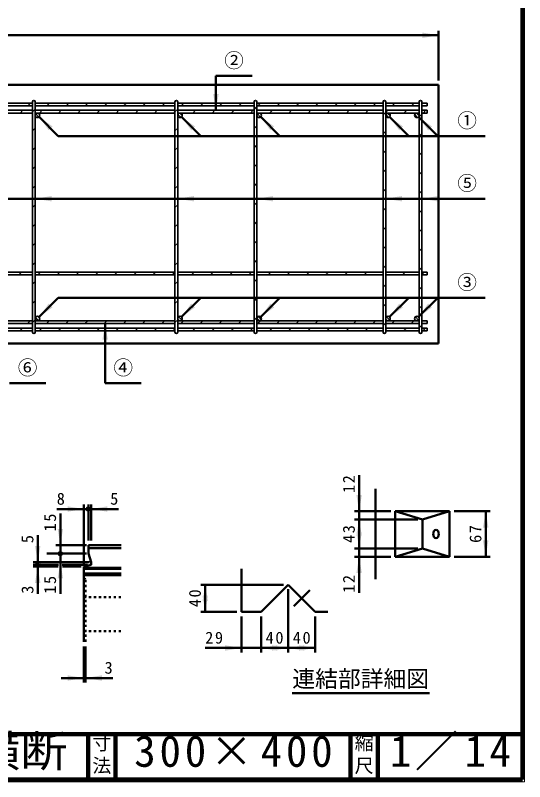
# Model space of a CAD drawing. Units: millimetres, scale not verified, with parts at other scales. Extents: x 100 to 4105, y 100 to 2870.
# Drawn here: x 2979 to 4105, y 100 to 1796 of the extents above; entities that cross this region are included whole.
import ezdxf
from ezdxf.enums import TextEntityAlignment as Align

# ---------------------------------------------------------------- set-up
doc = ezdxf.new("R2010")
doc.units = ezdxf.units.MM
doc.header["$LTSCALE"] = 5
doc.linetypes.add('USER1', pattern=[2.2, 1, -1.2])
doc.linetypes.add('USER3', pattern=[13.4, 10, -1.2, 1, -1.2])
doc.layers.add('V-nasSTD', color=7, linetype='Continuous', lineweight=35)
doc.styles.add('ＭＳ ゴシック', font='')
doc.styles.get('ＭＳ ゴシック').set_extended_font_data('MS Gothic')

msp = doc.modelspace()

# ---------------------------------------------------------------- hatches: boundary and pattern name
at = {"layer": 'V-nasSTD'}
for points in [[(3878.761, 1745.976), (3914.761, 1751.976), (3878.761, 1757.976)], [(3428.261, 1621.976), (3422.261, 1585.976), (3416.261, 1621.976)], [(3052.51, 1541.742), (3031.297, 1571.44), (3060.995, 1550.227)], [(3367.51, 1541.742), (3346.297, 1571.44), (3375.995, 1550.227)], [(3542.51, 1541.742), (3521.297, 1571.44), (3550.995, 1550.227)], [(3827.51, 1541.742), (3806.297, 1571.44), (3835.995, 1550.227)], [(3891.51, 1541.742), (3870.297, 1571.44), (3899.995, 1550.227)], [(3058.761, 1396.226), (3022.761, 1390.226), (3058.761, 1384.226)], [(3373.761, 1396.226), (3337.761, 1390.226), (3373.761, 1384.226)], [(3548.761, 1396.226), (3512.761, 1390.226), (3548.761, 1384.226)], [(3833.761, 1396.226), (3797.761, 1390.226), (3833.761, 1384.226)], [(3913.761, 1396.226), (3877.761, 1390.226), (3913.761, 1384.226)], [(3052.51, 1158.21), (3031.297, 1128.511), (3060.995, 1149.724)], [(3367.51, 1158.21), (3346.297, 1128.511), (3375.995, 1149.724)], [(3542.51, 1158.21), (3521.297, 1128.511), (3550.995, 1149.724)], [(3827.51, 1158.21), (3806.297, 1128.511), (3835.995, 1149.724)], [(3891.51, 1158.21), (3870.297, 1128.511), (3899.995, 1149.724)], [(3183.261, 1077.976), (3177.261, 1113.976), (3171.261, 1077.976)], [(3732.944, 734.502), (3738.944, 698.502), (3744.944, 734.502)], [(3094.226, 697.427), (3130.226, 703.427), (3094.226, 709.427)], [(3182.476, 709.427), (3146.476, 703.427), (3182.476, 697.427)], [(4024.944, 662.502), (4018.944, 698.502), (4012.944, 662.502)], [(3744.944, 644.502), (3738.944, 680.502), (3732.944, 644.502)], [(3072.226, 659.427), (3078.226, 623.427), (3084.226, 659.427)], [(3732.944, 652.002), (3738.944, 616.002), (3744.944, 652.002)], [(4012.944, 634.002), (4018.944, 598.002), (4024.944, 634.002)], [(3022.226, 621.927), (3028.226, 585.927), (3034.226, 621.927)], [(3744.944, 562.002), (3738.944, 598.002), (3732.944, 562.002)], [(3084.226, 549.927), (3078.226, 585.927), (3072.226, 549.927)], [(3034.226, 539.927), (3028.226, 575.927), (3022.226, 539.927)], [(3404.525, 499.929), (3398.525, 535.929), (3392.525, 499.929)], [(3392.525, 511.929), (3398.525, 475.929), (3404.525, 511.929)], [(3442.525, 389.929), (3478.525, 395.929), (3442.525, 401.929)], [(3558.025, 401.929), (3522.025, 395.929), (3558.025, 389.929)], [(3546.025, 389.929), (3582.025, 395.929), (3546.025, 401.929)], [(3618.025, 401.929), (3582.025, 395.929), (3618.025, 389.929)], [(3606.025, 389.929), (3642.025, 395.929), (3606.025, 401.929)], [(3094.226, 323.376), (3130.226, 329.376), (3094.226, 335.376)], [(3169.976, 335.376), (3133.976, 329.376), (3169.976, 323.376)]]:
    msp.add_hatch(color=256, dxfattribs=at).paths.add_polyline_path(points)

# ---------------------------------------------------------------- linework, layer by layer
at = {"layer": 'V-nasSTD', "lineweight": 100}
for p, q in [((4100, 105), (4100, 2865)), ((105, 205), (4100, 205)), ((3140, 205), (3140, 105)), ((3200, 205), (3200, 105)), ((3720, 205), (3720, 105)), ((3780, 205), (3780, 105)), ((105, 105), (4100, 105))]:
    msp.add_line(p, q, dxfattribs=at)
at = {"layer": 'V-nasSTD', "lineweight": 50}
for p, q in [((1914.761, 1751.976), (3914.761, 1751.976)), ((3914.761, 1651.976), (3914.761, 1761.976)), ((3422.261, 1661.976), (3422.261, 1585.976)), ((3422.261, 1661.976), (3502.261, 1661.976)), ((1922.761, 1641.976), (3914.761, 1641.976)), ((3914.761, 1641.976), (3914.761, 1069.976)), ((3073.723, 1529.014), (3031.297, 1571.44)), ((3388.723, 1529.014), (3346.297, 1571.44)), ((3563.723, 1529.014), (3521.297, 1571.44)), ((3848.723, 1529.014), (3806.297, 1571.44)), ((3912.723, 1529.014), (3870.297, 1571.44)), ((4017.761, 1529.014), (3073.723, 1529.014)), ((4017.761, 1390.226), (2914.761, 1390.226)), ((3073.723, 1170.938), (3031.297, 1128.511)), ((4017.761, 1170.938), (3073.723, 1170.938)), ((3388.723, 1170.938), (3346.297, 1128.511)), ((3563.723, 1170.938), (3521.297, 1128.511)), ((3848.723, 1170.938), (3806.297, 1128.511)), ((3912.723, 1170.938), (3870.297, 1128.511)), ((3177.261, 981.976), (3177.261, 1113.976)), ((1914.761, 1069.976), (3914.761, 1069.976)), ((2965.761, 981.976), (3045.761, 981.976)), ((3177.261, 981.976), (3257.261, 981.976)), ((3738.944, 778.502), (3738.944, 698.502)), ((3775.444, 748.252), (3775.444, 548.252)), ((3130.226, 713.427), (3130.226, 581.427)), ((3140.226, 713.427), (3140.226, 633.427)), ((3146.476, 713.427), (3146.476, 633.427)), ((3070.226, 703.427), (3130.226, 703.427)), ((3130.226, 703.427), (3140.226, 703.427)), ((3140.226, 703.427), (3146.476, 703.427)), ((3206.476, 703.427), (3146.476, 703.427)), ((3808.944, 698.502), (3728.944, 698.502)), ((3738.944, 680.502), (3738.944, 698.502)), ((3818.944, 698.502), (3818.944, 598.002)), ((3818.944, 698.502), (3938.944, 698.502)), ((3818.944, 698.502), (3878.944, 680.502)), ((3878.944, 680.502), (3938.944, 698.502)), ((3938.944, 698.502), (3938.944, 598.002)), ((3948.944, 698.502), (4028.944, 698.502)), ((4018.944, 598.002), (4018.944, 698.502)), ((3078.226, 693.427), (3078.226, 623.427)), ((3868.944, 680.502), (3728.944, 680.502)), ((3738.944, 616.002), (3738.944, 680.502)), ((3878.944, 680.502), (3878.944, 616.002)), ((3028.226, 645.927), (3028.226, 585.927)), ((3128.226, 623.427), (3068.226, 623.427)), ((3078.226, 623.427), (3078.226, 604.677)), ((3132.226, 623.427), (3136.226, 623.427)), ((3140.226, 623.427), (3212.367, 623.427)), ((3140.226, 623.427), (3140.226, 604.677)), ((3140.226, 617.177), (3212.367, 617.177)), ((3868.944, 616.002), (3728.944, 616.002)), ((3738.944, 598.002), (3738.944, 616.002)), ((3818.944, 598.002), (3878.944, 616.002)), ((3878.944, 616.002), (3938.944, 598.002)), ((3128.226, 604.677), (3048.226, 604.677)), ((3078.226, 604.677), (3078.226, 585.927)), ((3132.226, 604.677), (3136.226, 604.677)), ((3140.226, 604.677), (3146.476, 585.927)), ((3808.944, 598.002), (3728.944, 598.002)), ((3738.944, 518.002), (3738.944, 598.002)), ((3818.944, 598.002), (3938.944, 598.002)), ((3948.944, 598.002), (4028.944, 598.002)), ((3128.226, 585.927), (3018.226, 585.927)), ((3074.226, 579.677), (3018.226, 579.677)), ((3028.226, 585.927), (3028.226, 579.677)), ((3028.226, 579.677), (3028.226, 575.927)), ((3078.226, 515.927), (3078.226, 585.927)), ((3082.226, 579.677), (3138.226, 579.677)), ((3130.226, 575.927), (3146.476, 579.677)), ((3132.226, 585.927), (3142.476, 585.927)), ((3146.476, 585.927), (3146.476, 579.677)), ((3073.226, 575.927), (3018.226, 575.927)), ((3028.226, 515.927), (3028.226, 575.927)), ((3083.226, 575.927), (3124.226, 575.927)), ((3130.226, 409.376), (3130.226, 575.927)), ((3130.226, 573.446), (3212.367, 573.446)), ((3130.226, 570.927), (3212.367, 570.927)), ((3130.226, 560.927), (3212.367, 560.927)), ((3478.525, 570.929), (3478.525, 475.929)), ((3130.226, 556.729), (3212.367, 556.729)), ((3572.025, 535.929), (3388.525, 535.929)), ((3398.525, 475.929), (3398.525, 535.929)), ((3522.025, 475.929), (3582.025, 535.929)), ((3582.025, 535.929), (3642.025, 475.929)), ((3582.025, 525.929), (3582.025, 385.929)), ((3468.525, 475.929), (3388.525, 475.929)), ((3478.525, 475.929), (3522.025, 475.929)), ((3642.025, 475.929), (3670.025, 475.929)), ((3478.525, 465.929), (3478.525, 385.929)), ((3522.025, 465.929), (3522.025, 385.929)), ((3642.025, 465.929), (3642.025, 385.929)), ((3130.226, 399.376), (3130.226, 319.376)), ((3133.976, 399.376), (3133.976, 319.376)), ((3398.525, 395.929), (3478.525, 395.929)), ((3478.525, 395.929), (3522.025, 395.929)), ((3522.025, 395.929), (3582.025, 395.929)), ((3582.025, 395.929), (3642.025, 395.929)), ((3080.226, 329.376), (3130.226, 329.376)), ((3130.226, 329.376), (3133.976, 329.376)), ((3193.976, 329.376), (3133.976, 329.376)), ((3591.187, 295.686), (3894.595, 295.686))]:
    msp.add_line(p, q, dxfattribs=at)
at = {"layer": 'V-nasSTD'}
for p, q in [((2914.761, 1601.976), (3016.761, 1601.976)), ((2914.761, 1595.976), (3016.761, 1595.976)), ((3006.047, 1595.976), (3012.047, 1601.976)), ((3016.761, 1604.976), (3016.761, 1094.976)), ((3022.761, 1604.976), (3022.761, 1094.976)), ((3022.761, 1601.976), (3331.761, 1601.976)), ((3022.761, 1595.976), (3331.761, 1595.976)), ((3048.473, 1595.976), (3054.473, 1601.976)), ((3090.9, 1595.976), (3096.9, 1601.976)), ((3133.326, 1595.976), (3139.326, 1601.976)), ((3175.753, 1595.976), (3181.753, 1601.976)), ((3218.179, 1595.976), (3224.179, 1601.976)), ((3260.605, 1595.976), (3266.605, 1601.976)), ((3303.032, 1595.976), (3309.032, 1601.976)), ((3331.761, 1604.976), (3331.761, 1094.976)), ((3337.761, 1604.976), (3337.761, 1094.976)), ((3337.761, 1601.976), (3506.761, 1601.976)), ((3337.761, 1595.976), (3506.761, 1595.976)), ((3345.458, 1595.976), (3351.458, 1601.976)), ((3387.885, 1595.976), (3393.885, 1601.976)), ((3430.311, 1595.976), (3436.311, 1601.976)), ((3472.738, 1595.976), (3478.738, 1601.976)), ((3506.761, 1604.976), (3506.761, 1094.976)), ((3512.761, 1604.976), (3512.761, 1094.976)), ((3512.761, 1601.976), (3791.761, 1601.976)), ((3512.761, 1595.976), (3791.761, 1595.976)), ((3521.164, 1601.976), (3515.164, 1595.976)), ((3563.59, 1601.976), (3557.59, 1595.976)), ((3600.017, 1595.976), (3606.017, 1601.976)), ((3642.443, 1595.976), (3648.443, 1601.976)), ((3684.87, 1595.976), (3690.87, 1601.976)), ((3727.296, 1595.976), (3733.296, 1601.976)), ((3769.722, 1595.976), (3775.722, 1601.976)), ((3791.761, 1604.976), (3791.761, 1094.976)), ((3797.761, 1604.976), (3797.761, 1094.976)), ((3797.761, 1601.976), (3871.761, 1601.976)), ((3797.761, 1595.976), (3871.761, 1595.976)), ((3812.149, 1595.976), (3818.149, 1601.976)), ((3854.575, 1595.976), (3860.575, 1601.976)), ((3871.761, 1604.976), (3871.761, 1094.976)), ((3877.761, 1604.976), (3877.761, 1094.976)), ((3877.761, 1601.976), (3889.761, 1601.976)), ((3877.761, 1595.976), (3889.761, 1595.976)), ((3889.761, 1601.976), (3889.761, 1595.976)), ((2914.761, 1585.976), (3016.761, 1585.976)), ((3016.761, 1579.976), (2914.761, 1579.976)), ((2989.547, 1579.976), (2995.547, 1585.976)), ((3022.761, 1588.779), (3016.761, 1582.779)), ((3022.761, 1585.976), (3331.761, 1585.976)), ((3331.761, 1579.976), (3022.761, 1579.976)), ((3023.849, 1578.089), (3030.875, 1571.063)), ((3029.265, 1579.744), (3032.53, 1576.48)), ((3037.973, 1585.976), (3031.973, 1579.976)), ((3074.4, 1579.976), (3080.4, 1585.976)), ((3116.826, 1579.976), (3122.826, 1585.976)), ((3159.253, 1579.976), (3165.253, 1585.976)), ((3201.679, 1579.976), (3207.679, 1585.976)), ((3244.105, 1579.976), (3250.105, 1585.976)), ((3286.532, 1579.976), (3292.532, 1585.976)), ((3328.958, 1579.976), (3331.761, 1582.779)), ((3337.761, 1588.779), (3331.761, 1582.779)), ((3337.761, 1585.976), (3506.761, 1585.976)), ((3506.761, 1579.976), (3337.761, 1579.976)), ((3342.308, 1579.955), (3347.741, 1574.523)), ((3371.385, 1579.976), (3377.385, 1585.976)), ((3413.811, 1579.976), (3419.811, 1585.976)), ((3456.238, 1579.976), (3462.238, 1585.976)), ((3498.664, 1579.976), (3504.664, 1585.976)), ((3512.761, 1594.073), (3506.761, 1588.073)), ((3512.761, 1585.976), (3791.761, 1585.976)), ((3791.761, 1579.976), (3512.761, 1579.976)), ((3513.863, 1578.106), (3520.892, 1571.077)), ((3519.31, 1579.73), (3522.515, 1576.525)), ((3541.09, 1579.976), (3547.09, 1585.976)), ((3583.517, 1579.976), (3589.517, 1585.976)), ((3625.943, 1579.976), (3631.943, 1585.976)), ((3668.37, 1579.976), (3674.37, 1585.976)), ((3710.796, 1579.976), (3716.796, 1585.976)), ((3753.222, 1579.976), (3759.222, 1585.976)), ((3797.761, 1582.088), (3791.761, 1576.088)), ((3871.761, 1585.976), (3797.761, 1585.976)), ((3801.649, 1585.976), (3797.761, 1582.088)), ((3871.761, 1579.976), (3797.761, 1579.976)), ((3801.97, 1579.913), (3807.698, 1574.184)), ((3838.075, 1579.976), (3844.075, 1585.976)), ((3865.668, 1579.855), (3871.64, 1573.882)), ((3877.761, 1585.976), (3889.761, 1585.976)), ((3877.761, 1579.976), (3889.761, 1579.976)), ((3880.502, 1579.976), (3886.502, 1585.976)), ((3889.761, 1585.976), (3889.761, 1579.976)), ((3338.19, 1577.002), (3344.787, 1570.405)), ((3798.08, 1576.732), (3804.517, 1570.294)), ((3861.988, 1576.463), (3868.249, 1570.202)), ((3877.761, 1577.235), (3871.761, 1571.235)), ((3022.761, 1546.352), (3016.761, 1540.352)), ((3337.761, 1546.352), (3331.761, 1540.352)), ((3512.761, 1551.647), (3506.761, 1545.647)), ((3797.761, 1539.662), (3791.761, 1533.662)), ((3877.761, 1534.809), (3871.761, 1528.809)), ((3022.761, 1503.926), (3016.761, 1497.926)), ((3337.761, 1503.926), (3331.761, 1497.926)), ((3512.761, 1509.22), (3506.761, 1503.22)), ((3797.761, 1497.235), (3791.761, 1491.235)), ((3877.761, 1492.383), (3871.761, 1486.383)), ((3022.761, 1461.499), (3016.761, 1455.499)), ((3337.761, 1461.499), (3331.761, 1455.499)), ((3512.761, 1466.794), (3506.761, 1460.794)), ((3797.761, 1454.809), (3791.761, 1448.809)), ((3877.761, 1449.956), (3871.761, 1443.956)), ((3022.761, 1419.073), (3016.761, 1413.073)), ((3337.761, 1419.073), (3331.761, 1413.073)), ((3512.761, 1424.367), (3506.761, 1418.367)), ((3797.761, 1412.383), (3791.761, 1406.383)), ((3877.761, 1407.53), (3871.761, 1401.53)), ((3022.761, 1376.647), (3016.761, 1370.647)), ((3337.761, 1376.647), (3331.761, 1370.647)), ((3512.761, 1381.941), (3506.761, 1375.941)), ((3797.761, 1369.956), (3791.761, 1363.956)), ((3871.761, 1359.103), (3877.761, 1365.103)), ((3022.761, 1334.22), (3016.761, 1328.22)), ((3337.761, 1334.22), (3331.761, 1328.22)), ((3512.761, 1339.515), (3506.761, 1333.515)), ((3797.761, 1327.53), (3791.761, 1321.53)), ((3877.761, 1322.677), (3871.761, 1316.677)), ((3022.761, 1291.794), (3016.761, 1285.794)), ((3337.761, 1291.794), (3331.761, 1285.794)), ((3512.761, 1297.088), (3506.761, 1291.088)), ((3797.761, 1285.103), (3791.761, 1279.103)), ((3871.761, 1274.25), (3877.761, 1280.25)), ((3022.761, 1249.367), (3016.761, 1243.367)), ((3337.761, 1249.367), (3331.761, 1243.367)), ((3512.761, 1254.662), (3506.761, 1248.662)), ((3797.761, 1242.677), (3791.761, 1236.677)), ((2914.761, 1227.976), (3016.761, 1227.976)), ((2914.761, 1221.976), (3016.761, 1221.976)), ((2986.105, 1221.976), (2992.105, 1227.976)), ((3022.761, 1227.976), (3331.761, 1227.976)), ((3022.761, 1221.976), (3331.761, 1221.976)), ((3034.532, 1227.976), (3028.532, 1221.976)), ((3070.958, 1221.976), (3076.958, 1227.976)), ((3113.385, 1221.976), (3119.385, 1227.976)), ((3155.811, 1221.976), (3161.811, 1227.976)), ((3198.238, 1221.976), (3204.238, 1227.976)), ((3240.664, 1221.976), (3246.664, 1227.976)), ((3283.09, 1221.976), (3287.873, 1226.759)), ((3289.09, 1227.976), (3287.873, 1226.759)), ((3325.517, 1221.976), (3331.517, 1227.976)), ((3337.761, 1227.976), (3506.761, 1227.976)), ((3337.761, 1221.976), (3506.761, 1221.976)), ((3367.943, 1221.976), (3373.943, 1227.976)), ((3410.37, 1221.976), (3416.37, 1227.976)), ((3452.796, 1221.976), (3458.796, 1227.976)), ((3495.222, 1221.976), (3501.222, 1227.976)), ((3512.761, 1227.976), (3791.761, 1227.976)), ((3512.761, 1221.976), (3791.761, 1221.976)), ((3543.649, 1227.976), (3537.649, 1221.976)), ((3580.075, 1221.976), (3586.075, 1227.976)), ((3622.502, 1221.976), (3628.502, 1227.976)), ((3664.928, 1221.976), (3670.928, 1227.976)), ((3707.354, 1221.976), (3713.354, 1227.976)), ((3749.781, 1221.976), (3755.781, 1227.976)), ((3797.761, 1227.976), (3871.761, 1227.976)), ((3797.761, 1227.53), (3798.207, 1227.976)), ((3797.761, 1221.976), (3871.761, 1221.976)), ((3834.634, 1221.976), (3840.634, 1227.976)), ((3877.761, 1237.824), (3871.761, 1231.824)), ((3877.761, 1227.976), (3889.761, 1227.976)), ((3877.761, 1222.677), (3883.06, 1227.976)), ((3877.761, 1221.976), (3889.761, 1221.976)), ((3889.761, 1227.976), (3889.761, 1221.976)), ((3022.761, 1206.941), (3016.761, 1200.941)), ((3337.761, 1206.941), (3331.761, 1200.941)), ((3512.761, 1212.235), (3506.761, 1206.235)), ((3797.761, 1200.25), (3791.761, 1194.25)), ((3871.761, 1189.398), (3877.761, 1195.398)), ((3022.761, 1164.515), (3016.761, 1158.515)), ((3337.761, 1164.515), (3331.761, 1158.515)), ((3512.761, 1169.809), (3506.761, 1163.809)), ((3797.761, 1157.824), (3791.761, 1151.824)), ((3877.761, 1152.971), (3871.761, 1146.971)), ((2914.761, 1119.976), (3016.761, 1119.976)), ((3005.385, 1113.976), (3011.385, 1119.976)), ((3022.761, 1122.088), (3016.761, 1116.088)), ((3022.761, 1119.976), (3331.761, 1119.976)), ((3023.293, 1127.219), (3030.005, 1120.507)), ((3027.609, 1129.973), (3032.759, 1124.824)), ((3047.811, 1113.976), (3053.811, 1119.976)), ((3090.238, 1113.976), (3096.238, 1119.976)), ((3132.664, 1113.976), (3138.664, 1119.976)), ((3175.09, 1113.976), (3181.09, 1119.976)), ((3217.517, 1113.976), (3223.517, 1119.976)), ((3259.943, 1113.976), (3265.943, 1119.976)), ((3302.37, 1113.976), (3308.37, 1119.976)), ((3337.761, 1122.088), (3331.761, 1116.088)), ((3337.761, 1119.976), (3506.761, 1119.976)), ((3337.922, 1123.716), (3341.502, 1120.137)), ((3339.746, 1128.964), (3346.75, 1121.96)), ((3344.796, 1113.976), (3350.796, 1119.976)), ((3387.222, 1113.976), (3393.222, 1119.976)), ((3429.649, 1113.976), (3435.649, 1119.976)), ((3472.075, 1113.976), (3478.075, 1119.976)), ((3512.761, 1127.383), (3506.761, 1121.383)), ((3512.761, 1119.976), (3791.761, 1119.976)), ((3512.802, 1125.613), (3518.399, 1120.017)), ((3514.502, 1113.976), (3520.502, 1119.976)), ((3515.879, 1129.608), (3522.393, 1123.093)), ((3556.928, 1113.976), (3562.928, 1119.976)), ((3599.354, 1113.976), (3605.354, 1119.976)), ((3641.781, 1113.976), (3647.781, 1119.976)), ((3684.207, 1113.976), (3690.207, 1119.976)), ((3726.634, 1113.976), (3732.634, 1119.976)), ((3769.06, 1113.976), (3775.06, 1119.976)), ((3871.761, 1119.976), (3797.761, 1119.976)), ((3798.105, 1123.153), (3800.938, 1120.32)), ((3799.534, 1128.795), (3806.58, 1121.749)), ((3811.486, 1113.976), (3817.486, 1119.976)), ((3853.913, 1113.976), (3859.913, 1119.976)), ((3862.444, 1122.454), (3864.24, 1120.658)), ((3863.344, 1128.625), (3870.411, 1121.558)), ((3877.761, 1119.976), (3889.761, 1119.976)), ((3889.761, 1119.976), (3889.761, 1113.976)), ((3016.761, 1113.976), (2914.761, 1113.976)), ((2914.761, 1103.976), (3016.761, 1103.976)), ((2988.885, 1097.976), (2994.885, 1103.976)), ((3331.761, 1113.976), (3022.761, 1113.976)), ((3022.761, 1103.976), (3331.761, 1103.976)), ((3037.311, 1103.976), (3031.311, 1097.976)), ((3073.738, 1097.976), (3079.738, 1103.976)), ((3116.164, 1097.976), (3122.164, 1103.976)), ((3158.59, 1097.976), (3164.59, 1103.976)), ((3201.017, 1097.976), (3207.017, 1103.976)), ((3243.443, 1097.976), (3249.443, 1103.976)), ((3285.87, 1097.976), (3291.87, 1103.976)), ((3506.761, 1113.976), (3337.761, 1113.976)), ((3337.761, 1103.976), (3506.761, 1103.976)), ((3376.722, 1103.976), (3370.722, 1097.976)), ((3419.149, 1103.976), (3413.149, 1097.976)), ((3455.575, 1097.976), (3461.575, 1103.976)), ((3498.002, 1097.976), (3504.002, 1103.976)), ((3791.761, 1113.976), (3512.761, 1113.976)), ((3512.761, 1103.976), (3791.761, 1103.976)), ((3540.428, 1097.976), (3546.428, 1103.976)), ((3582.854, 1097.976), (3588.854, 1103.976)), ((3625.281, 1097.976), (3631.281, 1103.976)), ((3667.707, 1097.976), (3673.707, 1103.976)), ((3710.134, 1097.976), (3716.134, 1103.976)), ((3752.56, 1097.976), (3758.56, 1103.976)), ((3797.761, 1115.398), (3791.761, 1109.398)), ((3871.761, 1113.976), (3797.761, 1113.976)), ((3797.761, 1103.976), (3871.761, 1103.976)), ((3797.761, 1100.751), (3800.986, 1103.976)), ((3837.413, 1097.976), (3843.413, 1103.976)), ((3871.761, 1104.545), (3877.761, 1110.545)), ((3877.761, 1113.976), (3889.761, 1113.976)), ((3877.761, 1103.976), (3889.761, 1103.976)), ((3879.839, 1097.976), (3885.839, 1103.976)), ((3889.761, 1103.976), (3889.761, 1097.976)), ((2914.761, 1097.976), (3016.761, 1097.976)), ((3022.761, 1097.976), (3331.761, 1097.976)), ((3328.296, 1097.976), (3331.761, 1101.441)), ((3337.761, 1097.976), (3506.761, 1097.976)), ((3512.761, 1097.976), (3791.761, 1097.976)), ((3797.761, 1097.976), (3871.761, 1097.976)), ((3877.761, 1097.976), (3889.761, 1097.976))]:
    msp.add_line(p, q, dxfattribs=at)
at = {"layer": 'V-nasSTD', "linetype": 'USER1', "lineweight": 50}
for p, q in [((3133.976, 548.427), (3130.226, 550.927)), ((3133.976, 409.376), (3133.976, 548.427)), ((3130.226, 520.927), (3133.976, 523.427)), ((3130.226, 508.427), (3212.367, 508.427)), ((3130.226, 433.427), (3212.367, 433.427))]:
    msp.add_line(p, q, dxfattribs=at)
at = {"layer": 'V-nasSTD', "linetype": 'USER3', "lineweight": 50}
msp.add_line((3594.347, 488.252), (3629.703, 523.607), dxfattribs=at)
at = {"layer": 'V-nasSTD', "lineweight": 13}
msp.add_lwpolyline([(100, 100), (100, 2870), (4105, 2870), (4105, 100)], close=True, dxfattribs=at)
at = {"layer": 'V-nasSTD'}
for centre in [(3027.761, 1574.976), (3342.761, 1574.976), (3517.761, 1574.976), (3802.761, 1574.976), (3866.761, 1574.976), (3027.761, 1124.976), (3342.761, 1124.976), (3517.761, 1124.976), (3802.761, 1124.976), (3866.761, 1124.976)]:
    msp.add_circle(centre, 5, dxfattribs=at)
at = {"layer": 'V-nasSTD', "lineweight": 50}
for centre in [(3140.226, 703.427), (3078.226, 604.677), (3028.226, 579.677)]:
    msp.add_circle(centre, 4, dxfattribs=at)
at = {"layer": 'V-nasSTD'}
for centre, start, end in [((3019.761, 1604.976), 0, 180), ((3334.761, 1604.976), 0, 180), ((3509.761, 1604.976), 0, 180), ((3794.761, 1604.976), 0, 180), ((3874.761, 1604.976), 0, 180), ((3019.761, 1094.976), 180, 0), ((3334.761, 1094.976), 180, 0), ((3509.761, 1094.976), 180, 0), ((3794.761, 1094.976), 180, 0), ((3874.761, 1094.976), 180, 0)]:
    msp.add_arc(centre, 3, start, end, dxfattribs=at)
at = {"layer": 'V-nasSTD', "lineweight": 50}
msp.add_ellipse((3908.944, 648.252), major_axis=(0, 9), ratio=0.707107, dxfattribs=at)

# ---------------------------------------------------------------- texts
at = {"layer": 'V-nasSTD', "style": 'ＭＳ ゴシック'}
for s, height, p in [('②', 31.67, (3440.661, 1712.176)), ('①', 31.67, (3956.161, 1579.214)), ('⑤', 31.67, (3956.161, 1440.426)), ('③', 31.67, (3956.161, 1221.138)), ('⑥', 31.67, (2984.161, 1032.176)), ('④', 31.67, (3195.661, 1032.176)), ('8', 26.39, (3070.226, 739.427)), ('5', 26.39, (3188.476, 739.427)), ('3', 26.39, (3175.976, 365.376)), ('連結部詳細図', 36.95, (3591.187, 346.086)), ('寸', 30.79, (3148.982, 200.999)), ('縮', 30.79, (3728.982, 200.999)), ('法', 30.79, (3148.976, 151.01)), ('尺', 30.79, (3728.976, 151.01))]:
    msp.add_text(s, height=height, dxfattribs=at).set_placement(p, align=Align.TOP_LEFT)
for s, p in [('5', (2992.226, 627.927)), ('3', (2992.226, 515.927))]:
    msp.add_text(s, height=26.39, rotation=90, dxfattribs=at).set_placement(p, align=Align.TOP_LEFT)
at = {"layer": 'V-nasSTD', "style": 'ＭＳ ゴシック', "width": 1.1}
msp.add_text('ユニロード 横断', height=69.65, dxfattribs=at).set_placement((2310.5, 202.47), align=Align.TOP_LEFT)
at = {"layer": 'V-nasSTD', "char_height": 26.39, "attachment_point": 1, "rotation": 90, "style": 'ＭＳ ゴシック'}
for s, insert in [('\\T1.2;12', (3702.944, 738.902)), ('\\T1.2;15', (3042.226, 653.827)), ('\\T1.2;43', (3702.944, 628.452)), ('\\T1.2;67', (3982.944, 628.452)), ('\\T1.2;15', (3042.226, 515.927)), ('\\T1.2;12', (3702.944, 518.002)), ('\\T1.2;40', (3362.525, 486.129))]:
    msp.add_mtext(s, dxfattribs=dict(at, insert=insert))
at = {"layer": 'V-nasSTD', "attachment_point": 1, "style": 'ＭＳ ゴシック'}
for s, insert, char_height in [('\\T1.2;29', (3398.525, 431.929), 26.39), ('\\T1.2;40', (3532.225, 431.929), 26.39), ('\\T1.2;40', (3592.225, 431.929), 26.39), ('\\T1.16;1／14', (3807.033, 202.582), 69.65), ('\\T1.18;300×400', (3241.581, 202.508), 69.65)]:
    msp.add_mtext(s, dxfattribs=dict(at, insert=insert, char_height=char_height))

doc.saveas('drawing.dxf')
